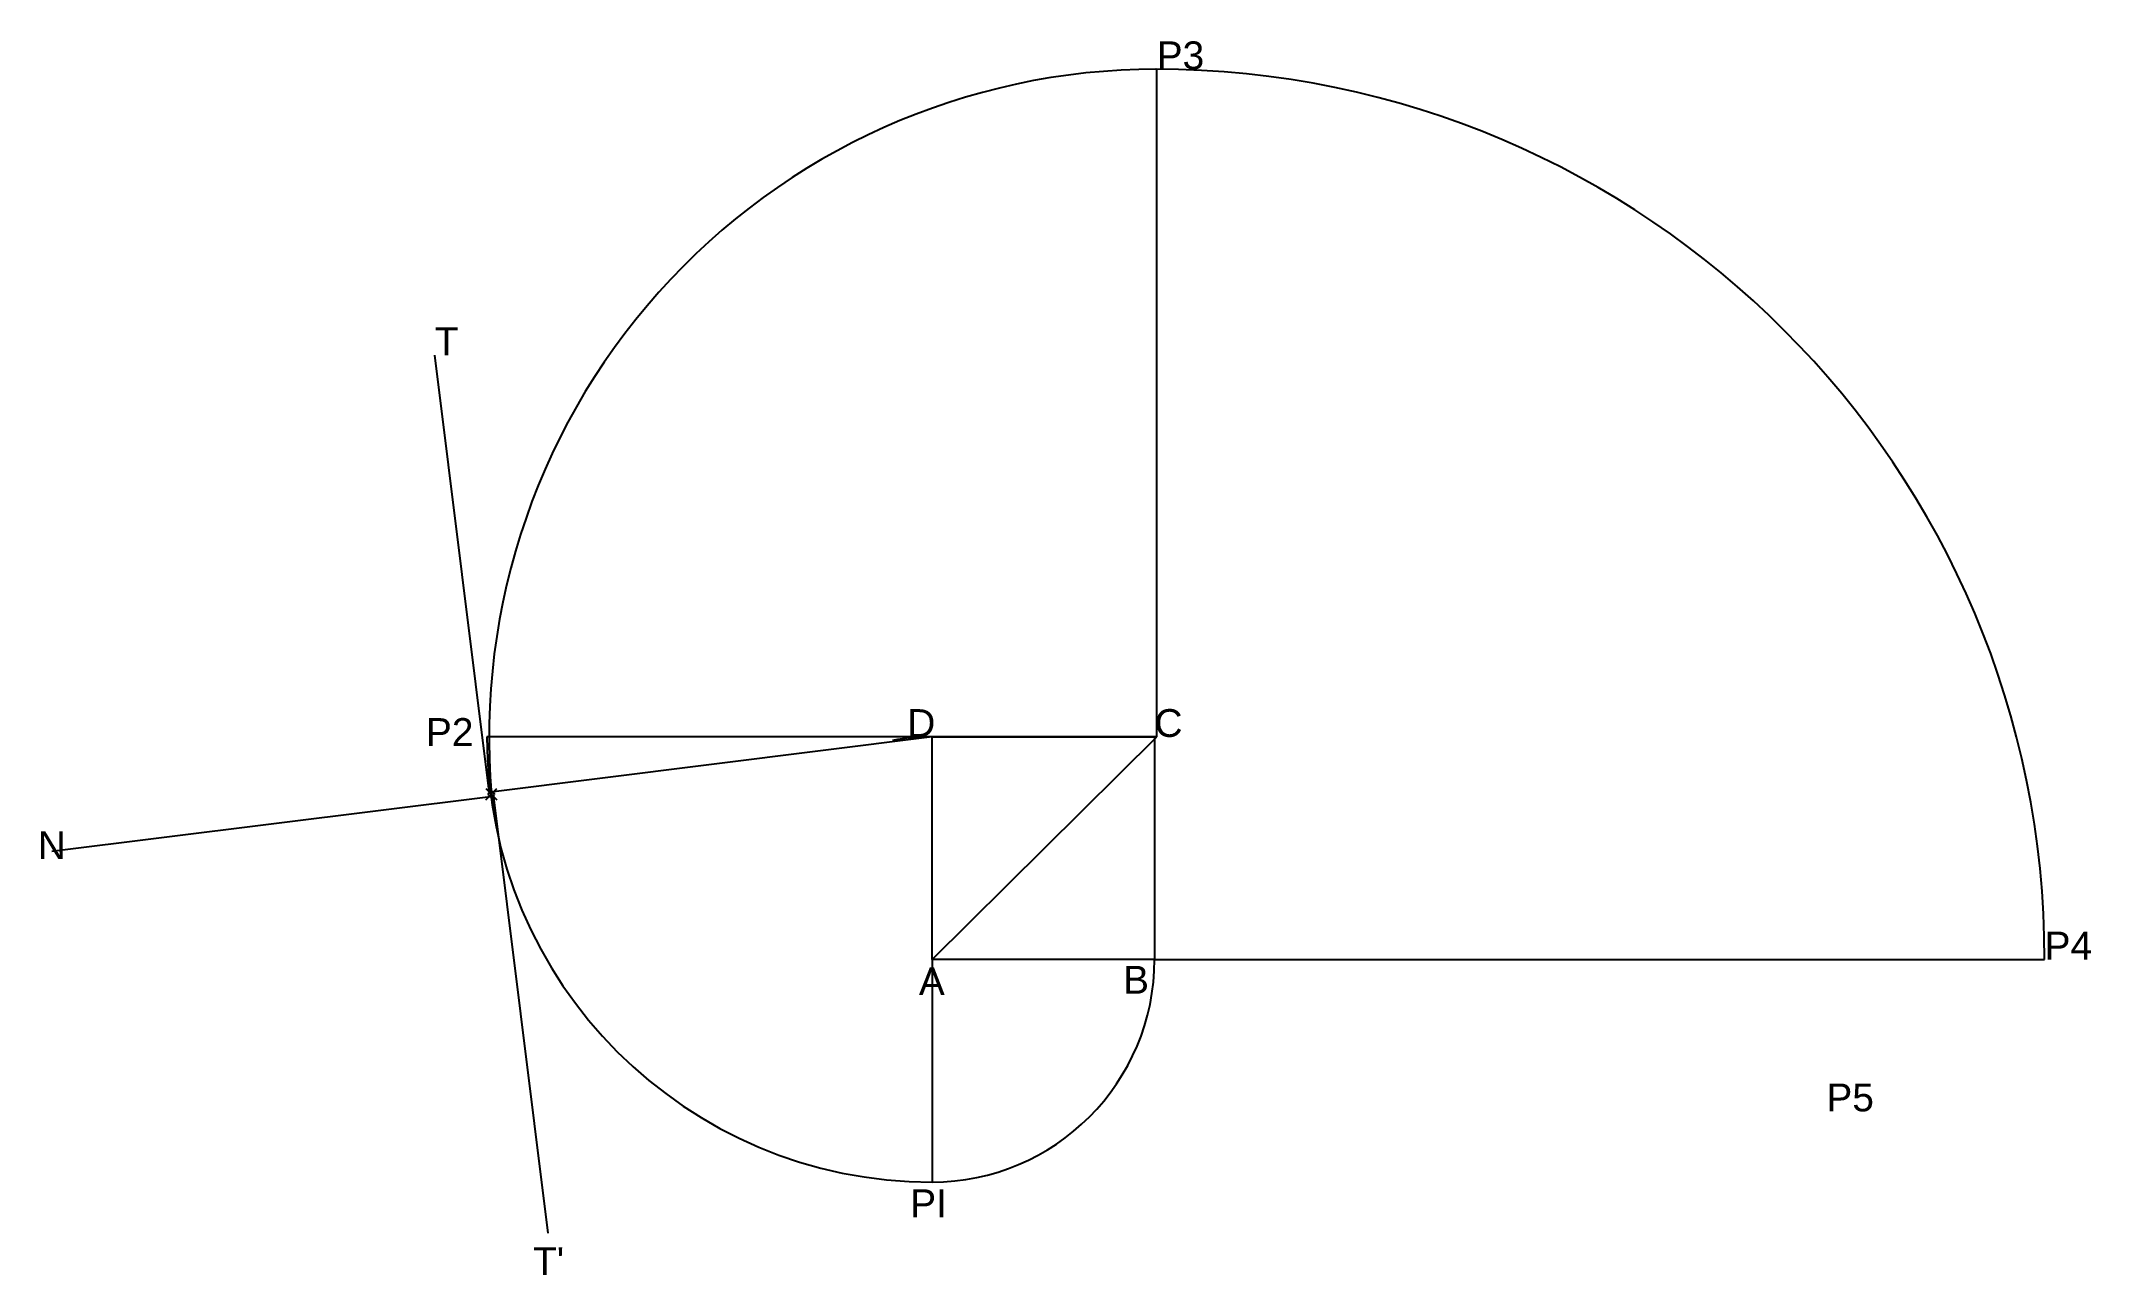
# Model space of a CAD drawing. Header units: millimetres. Extents: x -99 to 270, y 99 to 320.
import ezdxf

# ---------------------------------------------------------------- set-up
doc = ezdxf.new("R2010")
doc.units = ezdxf.units.MM
doc.header["$PDMODE"] = 35
doc.styles.get("Standard").update_dxf_attribs({"font": 'arial.ttf'})

msp = doc.modelspace()

# ---------------------------------------------------------------- linework, layer by layer
for p, q in [((101.78, 195.29), (101.78, 315.29)), ((-18.15, 185.06), (-28, 263.89)), ((101.78, 195.29), (-18.61, 195.29)), ((-17.9, 185.44), (60.93, 195.28)), ((61.39, 195.29), (60.93, 195.29)), ((61.39, 195.29), (101.39, 195.29)), ((61.39, 155.29), (61.39, 195.29)), ((61.39, 155.29), (101.78, 195.29)), ((101.39, 195.29), (101.39, 155.29)), ((-17.99, 184.54), (-96.82, 174.69)), ((-17.5, 184.94), (-7.65, 106.11)), ((101.39, 155.29), (61.39, 155.29)), ((101.39, 155.29), (61.39, 155.29)), ((101.39, 155.29), (61.39, 155.29)), ((61.39, 155.29), (61.39, 115.29)), ((61.39, 155.29), (61.39, 155.29)), ((61.39, 155.29), (61.39, 155.29)), ((101.39, 155.29), (261.39, 155.29))]:
    msp.add_line(p, q)
for centre, radius, start, end in [((101.78, 195.29), 120, 90, 186.4817), ((101.39, 155.29), 160, 0, 89.9255), ((61.39, 195.29), 80, 180, 270), ((61.39, 155.29), 40, 90, 100.2155), ((61.39, 155.29), 40, 90, 90.6594), ((81.58, 175.29), 100, 173.917, 174.4331), ((61.39, 155.29), 40, 270, 0)]:
    msp.add_arc(centre, radius, start, end)
msp.add_point((-17.82, 185))

# ---------------------------------------------------------------- texts
for s, p in [('P3', (101.78, 315.29)), ('T', (-28, 263.89)), (' D', (55.01, 195.29)), ('C', (101.39, 195.29)), ('P2', (-29.58, 193.67)), ('N', (-99.35, 173.34)), ('P4', (261.39, 155.29)), ('A', (59.03, 148.9)), ('B', (95.74, 149.15)), ('P5', (222.16, 128)), ('PI', (57.47, 108.98)), ("T'", (-10.33, 98.59))]:
    msp.add_text(s, height=5).set_placement(p)

doc.saveas('drawing.dxf')
